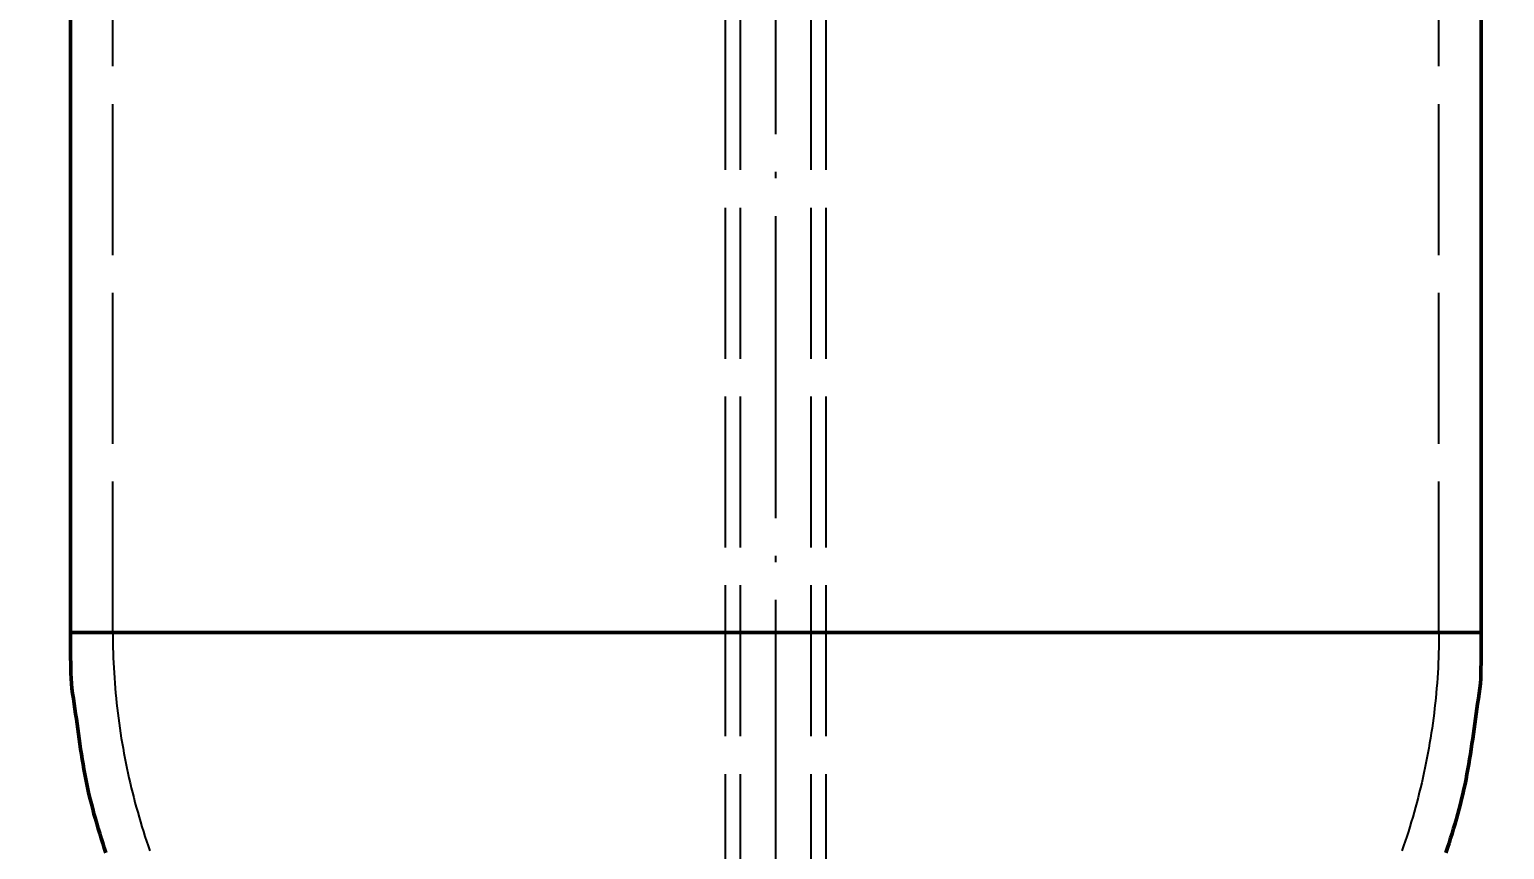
# Model space of a CAD drawing. Header units: millimetres. Extents: x 0 to 420, y 0 to 297.
# Drawn here: x 81.99 to 111.26, y 120.29 to 136.58 of the extents above; entities that cross this region are included whole.
import ezdxf

# ---------------------------------------------------------------- set-up
doc = ezdxf.new("R2010")
doc.units = ezdxf.units.MM
doc.linetypes.add('ISO02-TRAZOS', pattern=[3.75, 3, -0.75])
doc.linetypes.add('ISO04-TRAZO-PUNTO', pattern=[7.625, 6, -0.75, 0.125, -0.75])
for name, color, linetype, lineweight in [('01-VISIBLE', 7, 'CONTINUOUS', 50), ('02-OCULTA', 4, 'ISO02-TRAZOS', 25), ('03-EJE', 1, 'ISO04-TRAZO-PUNTO', 25), ('04-COTA', 3, 'CONTINUOUS', 25)]:
    doc.layers.add(name, color=color, linetype=linetype, lineweight=lineweight)
doc.styles.add('ISO3098', font='isocpeur.ttf')
doc.dimstyles.new('FLAMA-ISO', dxfattribs={"dimtxt": 3.5, "dimasz": 3, "dimexe": 2, "dimexo": 1, "dimgap": 1, "dimtad": 1, "dimdec": 1, "dimtxsty": 'ISO3098', "dimcen": 2.5, "dimclrd": 3, "dimclre": 3, "dimclrt": 3, "dimazin": 3, "dimtfac": 1, "dimtmove": 0, "dimatfit": 3, "dimlwd": 25, "dimlwe": 25})

msp = doc.modelspace()

# ---------------------------------------------------------------- linework, layer by layer
at = {"layer": '01-VISIBLE'}
for p, q in [((82.8, 124.6), (82.8, 159.04)), ((110.8, 124.6), (110.8, 159.04))]:
    msp.add_line(p, q, dxfattribs=at)
for points in [[(82.8, 124.6), (82.9, 124.6), (83, 124.6), (83.1, 124.6), (83.2, 124.6), (83.3, 124.6), (83.4, 124.6), (83.5, 124.6), (83.6, 124.6), (83.7, 124.6), (83.8, 124.6), (83.9, 124.6), (84, 124.6), (84.1, 124.6), (84.2, 124.6), (84.3, 124.6), (84.4, 124.6), (84.5, 124.6), (84.6, 124.6), (84.7, 124.6), (84.8, 124.6), (84.9, 124.6), (85, 124.6), (85.1, 124.6), (85.2, 124.6), (85.3, 124.6), (85.4, 124.6), (85.5, 124.6), (85.6, 124.6), (85.7, 124.6), (85.8, 124.6), (85.9, 124.6), (86, 124.6), (86.1, 124.6), (86.2, 124.6), (86.3, 124.6), (86.4, 124.6), (86.5, 124.6), (86.6, 124.6), (86.7, 124.6), (86.8, 124.6), (86.9, 124.6), (87, 124.6), (87.1, 124.6), (87.2, 124.6), (87.3, 124.6), (87.4, 124.6), (87.5, 124.6), (87.6, 124.6), (87.7, 124.6), (87.8, 124.6), (87.9, 124.6), (88, 124.6), (88.1, 124.6), (88.2, 124.6), (88.3, 124.6), (88.4, 124.6), (88.5, 124.6), (88.6, 124.6), (88.7, 124.6), (88.8, 124.6), (88.9, 124.6), (89, 124.6), (89.1, 124.6), (89.2, 124.6), (89.3, 124.6), (89.4, 124.6), (89.5, 124.6), (89.6, 124.6), (89.7, 124.6), (89.8, 124.6), (89.9, 124.6), (90, 124.6), (90.1, 124.6), (90.2, 124.6), (90.3, 124.6), (90.4, 124.6), (90.5, 124.6), (90.6, 124.6), (90.7, 124.6), (90.8, 124.6), (90.9, 124.6), (91, 124.6), (91.1, 124.6), (91.2, 124.6), (91.3, 124.6), (91.4, 124.6), (91.5, 124.6), (91.6, 124.6), (91.7, 124.6), (91.8, 124.6), (91.9, 124.6), (92, 124.6), (92.1, 124.6), (92.2, 124.6), (92.3, 124.6), (92.4, 124.6), (92.5, 124.6), (92.6, 124.6), (92.7, 124.6), (92.8, 124.6), (92.9, 124.6), (93, 124.6), (93.1, 124.6), (93.2, 124.6), (93.3, 124.6), (93.4, 124.6), (93.5, 124.6), (93.6, 124.6), (93.7, 124.6), (93.8, 124.6), (93.9, 124.6), (94, 124.6), (94.1, 124.6), (94.2, 124.6), (94.3, 124.6), (94.4, 124.6), (94.5, 124.6), (94.6, 124.6), (94.7, 124.6), (94.8, 124.6), (94.9, 124.6), (95, 124.6), (95.1, 124.6), (95.2, 124.6), (95.3, 124.6), (95.4, 124.6), (95.5, 124.6), (95.6, 124.6), (95.7, 124.6), (95.8, 124.6), (95.9, 124.6), (96, 124.6), (96.1, 124.6), (96.2, 124.6), (96.3, 124.6), (96.4, 124.6), (96.5, 124.6), (96.6, 124.6), (96.7, 124.6), (96.8, 124.6), (96.9, 124.6), (97, 124.6), (97.1, 124.6), (97.2, 124.6), (97.3, 124.6), (97.4, 124.6), (97.5, 124.6), (97.6, 124.6), (97.7, 124.6), (97.8, 124.6), (97.9, 124.6), (98, 124.6), (98.1, 124.6), (98.2, 124.6), (98.3, 124.6), (98.4, 124.6), (98.5, 124.6), (98.6, 124.6), (98.7, 124.6), (98.8, 124.6), (98.9, 124.6), (99, 124.6), (99.1, 124.6), (99.2, 124.6), (99.3, 124.6), (99.4, 124.6), (99.5, 124.6), (99.6, 124.6), (99.7, 124.6), (99.8, 124.6), (99.9, 124.6), (100, 124.6), (100.1, 124.6), (100.2, 124.6), (100.3, 124.6), (100.4, 124.6), (100.5, 124.6), (100.6, 124.6), (100.7, 124.6), (100.8, 124.6), (100.9, 124.6), (101, 124.6), (101.1, 124.6), (101.2, 124.6), (101.3, 124.6), (101.4, 124.6), (101.5, 124.6), (101.6, 124.6), (101.7, 124.6), (101.8, 124.6), (101.9, 124.6), (102, 124.6), (102.1, 124.6), (102.2, 124.6), (102.3, 124.6), (102.4, 124.6), (102.5, 124.6), (102.6, 124.6), (102.7, 124.6), (102.8, 124.6), (102.9, 124.6), (103, 124.6), (103.1, 124.6), (103.2, 124.6), (103.3, 124.6), (103.4, 124.6), (103.5, 124.6), (103.6, 124.6), (103.7, 124.6), (103.8, 124.6), (103.9, 124.6), (104, 124.6), (104.1, 124.6), (104.2, 124.6), (104.3, 124.6), (104.4, 124.6), (104.5, 124.6), (104.6, 124.6), (104.7, 124.6), (104.8, 124.6), (104.9, 124.6), (105, 124.6), (105.1, 124.6), (105.2, 124.6), (105.3, 124.6), (105.4, 124.6), (105.5, 124.6), (105.6, 124.6), (105.7, 124.6), (105.8, 124.6), (105.9, 124.6), (106, 124.6), (106.1, 124.6), (106.2, 124.6), (106.3, 124.6), (106.4, 124.6), (106.5, 124.6), (106.6, 124.6), (106.7, 124.6), (106.8, 124.6), (106.9, 124.6), (107, 124.6), (107.1, 124.6), (107.2, 124.6), (107.3, 124.6), (107.4, 124.6), (107.5, 124.6), (107.6, 124.6), (107.7, 124.6), (107.8, 124.6), (107.9, 124.6), (108, 124.6), (108.1, 124.6), (108.2, 124.6), (108.3, 124.6), (108.4, 124.6), (108.5, 124.6), (108.6, 124.6), (108.7, 124.6), (108.8, 124.6), (108.9, 124.6), (109, 124.6), (109.1, 124.6), (109.2, 124.6), (109.3, 124.6), (109.4, 124.6), (109.5, 124.6), (109.6, 124.6), (109.7, 124.6), (109.8, 124.6), (109.9, 124.6), (110, 124.6), (110.1, 124.6), (110.2, 124.6), (110.3, 124.6), (110.4, 124.6), (110.5, 124.6), (110.6, 124.6), (110.7, 124.6), (110.8, 124.6)], [(82.8, 124.6), (82.8, 124.499), (82.8, 124.398), (82.801, 124.297), (82.801, 124.196), (82.802, 124.094), (82.804, 123.993), (82.806, 123.892), (82.808, 123.791), (82.812, 123.69), (82.818, 123.589), (82.827, 123.488), (82.841, 123.388), (82.858, 123.288), (82.874, 123.188), (82.888, 123.088), (82.902, 122.988), (82.916, 122.888), (82.93, 122.788), (82.943, 122.688), (82.957, 122.587), (82.971, 122.487), (82.986, 122.387), (83.001, 122.287), (83.016, 122.187), (83.032, 122.087), (83.048, 121.987), (83.066, 121.888), (83.084, 121.788), (83.103, 121.689), (83.123, 121.59), (83.144, 121.491), (83.167, 121.392), (83.19, 121.294), (83.215, 121.196), (83.24, 121.098), (83.266, 121), (83.294, 120.903), (83.321, 120.805), (83.35, 120.708), (83.379, 120.612), (83.409, 120.515), (83.44, 120.419), (83.471, 120.322), (83.503, 120.226)], [(110.097, 120.226), (110.129, 120.322), (110.16, 120.419), (110.191, 120.515), (110.221, 120.612), (110.25, 120.708), (110.279, 120.805), (110.307, 120.903), (110.334, 121), (110.36, 121.098), (110.385, 121.196), (110.41, 121.294), (110.433, 121.392), (110.455, 121.491), (110.477, 121.59), (110.497, 121.689), (110.516, 121.788), (110.534, 121.888), (110.552, 121.987), (110.568, 122.087), (110.584, 122.187), (110.599, 122.287), (110.614, 122.387), (110.629, 122.487), (110.643, 122.587), (110.657, 122.688), (110.67, 122.788), (110.684, 122.888), (110.698, 122.988), (110.712, 123.088), (110.726, 123.188), (110.743, 123.288), (110.759, 123.388), (110.773, 123.488), (110.782, 123.589), (110.788, 123.69), (110.792, 123.791), (110.794, 123.892), (110.796, 123.993), (110.798, 124.094), (110.799, 124.196), (110.799, 124.297), (110.8, 124.398), (110.8, 124.499), (110.8, 124.6)]]:
    msp.add_lwpolyline(points, dxfattribs=at)
at = {"layer": '02-OCULTA'}
for p, q in [((95.8, 115.04), (95.8, 244.476)), ((96.1, 115.04), (96.1, 244.476)), ((97.5, 115.04), (97.5, 244.476)), ((97.8, 115.04), (97.8, 244.476)), ((83.64, 124.6), (83.64, 234.9)), ((109.96, 124.6), (109.96, 234.9))]:
    msp.add_line(p, q, dxfattribs=at)
for points in [[(110.8, 124.6), (110.7, 124.6), (110.6, 124.6), (110.5, 124.6), (110.4, 124.6), (110.3, 124.6), (110.2, 124.6), (110.1, 124.6), (110, 124.6), (109.9, 124.6), (109.8, 124.6), (109.7, 124.6), (109.6, 124.6), (109.5, 124.6), (109.4, 124.6), (109.3, 124.6), (109.2, 124.6), (109.1, 124.6), (109, 124.6), (108.9, 124.6), (108.8, 124.6), (108.7, 124.6), (108.6, 124.6), (108.5, 124.6), (108.4, 124.6), (108.3, 124.6), (108.2, 124.6), (108.1, 124.6), (108, 124.6), (107.9, 124.6), (107.8, 124.6), (107.7, 124.6), (107.6, 124.6), (107.5, 124.6), (107.4, 124.6), (107.3, 124.6), (107.2, 124.6), (107.1, 124.6), (107, 124.6), (106.9, 124.6), (106.8, 124.6), (106.7, 124.6), (106.6, 124.6), (106.5, 124.6), (106.4, 124.6), (106.3, 124.6), (106.2, 124.6), (106.1, 124.6), (106, 124.6), (105.9, 124.6), (105.8, 124.6), (105.7, 124.6), (105.6, 124.6), (105.5, 124.6), (105.4, 124.6), (105.3, 124.6), (105.2, 124.6), (105.1, 124.6), (105, 124.6), (104.9, 124.6), (104.8, 124.6), (104.7, 124.6), (104.6, 124.6), (104.5, 124.6), (104.4, 124.6), (104.3, 124.6), (104.2, 124.6), (104.1, 124.6), (104, 124.6), (103.9, 124.6), (103.8, 124.6), (103.7, 124.6), (103.6, 124.6), (103.5, 124.6), (103.4, 124.6), (103.3, 124.6), (103.2, 124.6), (103.1, 124.6), (103, 124.6), (102.9, 124.6), (102.8, 124.6), (102.7, 124.6), (102.6, 124.6), (102.5, 124.6), (102.4, 124.6), (102.3, 124.6), (102.2, 124.6), (102.1, 124.6), (102, 124.6), (101.9, 124.6), (101.8, 124.6), (101.7, 124.6), (101.6, 124.6), (101.5, 124.6), (101.4, 124.6), (101.3, 124.6), (101.2, 124.6), (101.1, 124.6), (101, 124.6), (100.9, 124.6), (100.8, 124.6), (100.7, 124.6), (100.6, 124.6), (100.5, 124.6), (100.4, 124.6), (100.3, 124.6), (100.2, 124.6), (100.1, 124.6), (100, 124.6), (99.9, 124.6), (99.8, 124.6), (99.7, 124.6), (99.6, 124.6), (99.5, 124.6), (99.4, 124.6), (99.3, 124.6), (99.2, 124.6), (99.1, 124.6), (99, 124.6), (98.9, 124.6), (98.8, 124.6), (98.7, 124.6), (98.6, 124.6), (98.5, 124.6), (98.4, 124.6), (98.3, 124.6), (98.2, 124.6), (98.1, 124.6), (98, 124.6), (97.9, 124.6), (97.8, 124.6), (97.7, 124.6), (97.6, 124.6), (97.5, 124.6), (97.4, 124.6), (97.3, 124.6), (97.2, 124.6), (97.1, 124.6), (97, 124.6), (96.9, 124.6), (96.8, 124.6), (96.7, 124.6), (96.6, 124.6), (96.5, 124.6), (96.4, 124.6), (96.3, 124.6), (96.2, 124.6), (96.1, 124.6), (96, 124.6), (95.9, 124.6), (95.8, 124.6), (95.7, 124.6), (95.6, 124.6), (95.5, 124.6), (95.4, 124.6), (95.3, 124.6), (95.2, 124.6), (95.1, 124.6), (95, 124.6), (94.9, 124.6), (94.8, 124.6), (94.7, 124.6), (94.6, 124.6), (94.5, 124.6), (94.4, 124.6), (94.3, 124.6), (94.2, 124.6), (94.1, 124.6), (94, 124.6), (93.9, 124.6), (93.8, 124.6), (93.7, 124.6), (93.6, 124.6), (93.5, 124.6), (93.4, 124.6), (93.3, 124.6), (93.2, 124.6), (93.1, 124.6), (93, 124.6), (92.9, 124.6), (92.8, 124.6), (92.7, 124.6), (92.6, 124.6), (92.5, 124.6), (92.4, 124.6), (92.3, 124.6), (92.2, 124.6), (92.1, 124.6), (92, 124.6), (91.9, 124.6), (91.8, 124.6), (91.7, 124.6), (91.6, 124.6), (91.5, 124.6), (91.4, 124.6), (91.3, 124.6), (91.2, 124.6), (91.1, 124.6), (91, 124.6), (90.9, 124.6), (90.8, 124.6), (90.7, 124.6), (90.6, 124.6), (90.5, 124.6), (90.4, 124.6), (90.3, 124.6), (90.2, 124.6), (90.1, 124.6), (90, 124.6), (89.9, 124.6), (89.8, 124.6), (89.7, 124.6), (89.6, 124.6), (89.5, 124.6), (89.4, 124.6), (89.3, 124.6), (89.2, 124.6), (89.1, 124.6), (89, 124.6), (88.9, 124.6), (88.8, 124.6), (88.7, 124.6), (88.6, 124.6), (88.5, 124.6), (88.4, 124.6), (88.3, 124.6), (88.2, 124.6), (88.1, 124.6), (88, 124.6), (87.9, 124.6), (87.8, 124.6), (87.7, 124.6), (87.6, 124.6), (87.5, 124.6), (87.4, 124.6), (87.3, 124.6), (87.2, 124.6), (87.1, 124.6), (87, 124.6), (86.9, 124.6), (86.8, 124.6), (86.7, 124.6), (86.6, 124.6), (86.5, 124.6), (86.4, 124.6), (86.3, 124.6), (86.2, 124.6), (86.1, 124.6), (86, 124.6), (85.9, 124.6), (85.8, 124.6), (85.7, 124.6), (85.6, 124.6), (85.5, 124.6), (85.4, 124.6), (85.3, 124.6), (85.2, 124.6), (85.1, 124.6), (85, 124.6), (84.9, 124.6), (84.8, 124.6), (84.7, 124.6), (84.6, 124.6), (84.5, 124.6), (84.4, 124.6), (84.3, 124.6), (84.2, 124.6), (84.1, 124.6), (84, 124.6), (83.9, 124.6), (83.8, 124.6), (83.7, 124.6), (83.6, 124.6), (83.5, 124.6), (83.4, 124.6), (83.3, 124.6), (83.2, 124.6), (83.1, 124.6), (83, 124.6), (82.9, 124.6), (82.8, 124.6)], [(109.96, 124.6), (109.86, 124.6), (109.76, 124.6), (109.66, 124.6), (109.56, 124.6), (109.46, 124.6), (109.36, 124.6), (109.259, 124.6), (109.159, 124.6), (109.059, 124.6), (108.959, 124.6), (108.859, 124.6), (108.759, 124.6), (108.659, 124.6), (108.559, 124.6), (108.459, 124.6), (108.359, 124.6), (108.259, 124.6), (108.159, 124.6), (108.059, 124.6), (107.958, 124.6), (107.858, 124.6), (107.758, 124.6), (107.658, 124.6), (107.558, 124.6), (107.458, 124.6), (107.358, 124.6), (107.258, 124.6), (107.158, 124.6), (107.058, 124.6), (106.958, 124.6), (106.858, 124.6), (106.758, 124.6), (106.657, 124.6), (106.557, 124.6), (106.457, 124.6), (106.357, 124.6), (106.257, 124.6), (106.157, 124.6), (106.057, 124.6), (105.957, 124.6), (105.857, 124.6), (105.757, 124.6), (105.657, 124.6), (105.557, 124.6), (105.457, 124.6), (105.357, 124.6), (105.256, 124.6), (105.156, 124.6), (105.056, 124.6), (104.956, 124.6), (104.856, 124.6), (104.756, 124.6), (104.656, 124.6), (104.556, 124.6), (104.456, 124.6), (104.356, 124.6), (104.256, 124.6), (104.156, 124.6), (104.056, 124.6), (103.955, 124.6), (103.855, 124.6), (103.755, 124.6), (103.655, 124.6), (103.555, 124.6), (103.455, 124.6), (103.355, 124.6), (103.255, 124.6), (103.155, 124.6), (103.055, 124.6), (102.955, 124.6), (102.855, 124.6), (102.755, 124.6), (102.654, 124.6), (102.554, 124.6), (102.454, 124.6), (102.354, 124.6), (102.254, 124.6), (102.154, 124.6), (102.054, 124.6), (101.954, 124.6), (101.854, 124.6), (101.754, 124.6), (101.654, 124.6), (101.554, 124.6), (101.454, 124.6), (101.353, 124.6), (101.253, 124.6), (101.153, 124.6), (101.053, 124.6), (100.953, 124.6), (100.853, 124.6), (100.753, 124.6), (100.653, 124.6), (100.553, 124.6), (100.453, 124.6), (100.353, 124.6), (100.253, 124.6), (100.153, 124.6), (100.052, 124.6), (99.952, 124.6), (99.852, 124.6), (99.752, 124.6), (99.652, 124.6), (99.552, 124.6), (99.452, 124.6), (99.352, 124.6), (99.252, 124.6), (99.152, 124.6), (99.052, 124.6), (98.952, 124.6), (98.852, 124.6), (98.751, 124.6), (98.651, 124.6), (98.551, 124.6), (98.451, 124.6), (98.351, 124.6), (98.251, 124.6), (98.151, 124.6), (98.051, 124.6), (97.951, 124.6), (97.851, 124.6), (97.751, 124.6), (97.651, 124.6), (97.551, 124.6), (97.45, 124.6), (97.35, 124.6), (97.25, 124.6), (97.15, 124.6), (97.05, 124.6), (96.95, 124.6), (96.85, 124.6), (96.75, 124.6), (96.65, 124.6), (96.55, 124.6), (96.45, 124.6), (96.35, 124.6), (96.25, 124.6), (96.15, 124.6), (96.049, 124.6), (95.949, 124.6), (95.849, 124.6), (95.749, 124.6), (95.649, 124.6), (95.549, 124.6), (95.449, 124.6), (95.349, 124.6), (95.249, 124.6), (95.149, 124.6), (95.049, 124.6), (94.949, 124.6), (94.849, 124.6), (94.748, 124.6), (94.648, 124.6), (94.548, 124.6), (94.448, 124.6), (94.348, 124.6), (94.248, 124.6), (94.148, 124.6), (94.048, 124.6), (93.948, 124.6), (93.848, 124.6), (93.748, 124.6), (93.648, 124.6), (93.548, 124.6), (93.447, 124.6), (93.347, 124.6), (93.247, 124.6), (93.147, 124.6), (93.047, 124.6), (92.947, 124.6), (92.847, 124.6), (92.747, 124.6), (92.647, 124.6), (92.547, 124.6), (92.447, 124.6), (92.347, 124.6), (92.247, 124.6), (92.146, 124.6), (92.046, 124.6), (91.946, 124.6), (91.846, 124.6), (91.746, 124.6), (91.646, 124.6), (91.546, 124.6), (91.446, 124.6), (91.346, 124.6), (91.246, 124.6), (91.146, 124.6), (91.046, 124.6), (90.946, 124.6), (90.845, 124.6), (90.745, 124.6), (90.645, 124.6), (90.545, 124.6), (90.445, 124.6), (90.345, 124.6), (90.245, 124.6), (90.145, 124.6), (90.045, 124.6), (89.945, 124.6), (89.845, 124.6), (89.745, 124.6), (89.645, 124.6), (89.544, 124.6), (89.444, 124.6), (89.344, 124.6), (89.244, 124.6), (89.144, 124.6), (89.044, 124.6), (88.944, 124.6), (88.844, 124.6), (88.744, 124.6), (88.644, 124.6), (88.544, 124.6), (88.444, 124.6), (88.344, 124.6), (88.243, 124.6), (88.143, 124.6), (88.043, 124.6), (87.943, 124.6), (87.843, 124.6), (87.743, 124.6), (87.643, 124.6), (87.543, 124.6), (87.443, 124.6), (87.343, 124.6), (87.243, 124.6), (87.143, 124.6), (87.043, 124.6), (86.943, 124.6), (86.842, 124.6), (86.742, 124.6), (86.642, 124.6), (86.542, 124.6), (86.442, 124.6), (86.342, 124.6), (86.242, 124.6), (86.142, 124.6), (86.042, 124.6), (85.942, 124.6), (85.842, 124.6), (85.742, 124.6), (85.642, 124.6), (85.541, 124.6), (85.441, 124.6), (85.341, 124.6), (85.241, 124.6), (85.141, 124.6), (85.041, 124.6), (84.941, 124.6), (84.841, 124.6), (84.741, 124.6), (84.641, 124.6), (84.541, 124.6), (84.441, 124.6), (84.341, 124.6), (84.24, 124.6), (84.14, 124.6), (84.04, 124.6), (83.94, 124.6), (83.84, 124.6), (83.74, 124.6), (83.64, 124.6)], [(83.64, 124.6), (83.74, 124.6), (83.84, 124.6), (83.94, 124.6), (84.04, 124.6), (84.14, 124.6), (84.24, 124.6), (84.341, 124.6), (84.441, 124.6), (84.541, 124.6), (84.641, 124.6), (84.741, 124.6), (84.841, 124.6), (84.941, 124.6), (85.041, 124.6), (85.141, 124.6), (85.241, 124.6), (85.341, 124.6), (85.441, 124.6), (85.541, 124.6), (85.642, 124.6), (85.742, 124.6), (85.842, 124.6), (85.942, 124.6), (86.042, 124.6), (86.142, 124.6), (86.242, 124.6), (86.342, 124.6), (86.442, 124.6), (86.542, 124.6), (86.642, 124.6), (86.742, 124.6), (86.842, 124.6), (86.943, 124.6), (87.043, 124.6), (87.143, 124.6), (87.243, 124.6), (87.343, 124.6), (87.443, 124.6), (87.543, 124.6), (87.643, 124.6), (87.743, 124.6), (87.843, 124.6), (87.943, 124.6), (88.043, 124.6), (88.143, 124.6), (88.243, 124.6), (88.344, 124.6), (88.444, 124.6), (88.544, 124.6), (88.644, 124.6), (88.744, 124.6), (88.844, 124.6), (88.944, 124.6), (89.044, 124.6), (89.144, 124.6), (89.244, 124.6), (89.344, 124.6), (89.444, 124.6), (89.544, 124.6), (89.645, 124.6), (89.745, 124.6), (89.845, 124.6), (89.945, 124.6), (90.045, 124.6), (90.145, 124.6), (90.245, 124.6), (90.345, 124.6), (90.445, 124.6), (90.545, 124.6), (90.645, 124.6), (90.745, 124.6), (90.845, 124.6), (90.946, 124.6), (91.046, 124.6), (91.146, 124.6), (91.246, 124.6), (91.346, 124.6), (91.446, 124.6), (91.546, 124.6), (91.646, 124.6), (91.746, 124.6), (91.846, 124.6), (91.946, 124.6), (92.046, 124.6), (92.146, 124.6), (92.247, 124.6), (92.347, 124.6), (92.447, 124.6), (92.547, 124.6), (92.647, 124.6), (92.747, 124.6), (92.847, 124.6), (92.947, 124.6), (93.047, 124.6), (93.147, 124.6), (93.247, 124.6), (93.347, 124.6), (93.447, 124.6), (93.548, 124.6), (93.648, 124.6), (93.748, 124.6), (93.848, 124.6), (93.948, 124.6), (94.048, 124.6), (94.148, 124.6), (94.248, 124.6), (94.348, 124.6), (94.448, 124.6), (94.548, 124.6), (94.648, 124.6), (94.748, 124.6), (94.849, 124.6), (94.949, 124.6), (95.049, 124.6), (95.149, 124.6), (95.249, 124.6), (95.349, 124.6), (95.449, 124.6), (95.549, 124.6), (95.649, 124.6), (95.749, 124.6), (95.849, 124.6), (95.949, 124.6), (96.049, 124.6), (96.15, 124.6), (96.25, 124.6), (96.35, 124.6), (96.45, 124.6), (96.55, 124.6), (96.65, 124.6), (96.75, 124.6), (96.85, 124.6), (96.95, 124.6), (97.05, 124.6), (97.15, 124.6), (97.25, 124.6), (97.35, 124.6), (97.45, 124.6), (97.551, 124.6), (97.651, 124.6), (97.751, 124.6), (97.851, 124.6), (97.951, 124.6), (98.051, 124.6), (98.151, 124.6), (98.251, 124.6), (98.351, 124.6), (98.451, 124.6), (98.551, 124.6), (98.651, 124.6), (98.751, 124.6), (98.852, 124.6), (98.952, 124.6), (99.052, 124.6), (99.152, 124.6), (99.252, 124.6), (99.352, 124.6), (99.452, 124.6), (99.552, 124.6), (99.652, 124.6), (99.752, 124.6), (99.852, 124.6), (99.952, 124.6), (100.052, 124.6), (100.153, 124.6), (100.253, 124.6), (100.353, 124.6), (100.453, 124.6), (100.553, 124.6), (100.653, 124.6), (100.753, 124.6), (100.853, 124.6), (100.953, 124.6), (101.053, 124.6), (101.153, 124.6), (101.253, 124.6), (101.353, 124.6), (101.454, 124.6), (101.554, 124.6), (101.654, 124.6), (101.754, 124.6), (101.854, 124.6), (101.954, 124.6), (102.054, 124.6), (102.154, 124.6), (102.254, 124.6), (102.354, 124.6), (102.454, 124.6), (102.554, 124.6), (102.654, 124.6), (102.755, 124.6), (102.855, 124.6), (102.955, 124.6), (103.055, 124.6), (103.155, 124.6), (103.255, 124.6), (103.355, 124.6), (103.455, 124.6), (103.555, 124.6), (103.655, 124.6), (103.755, 124.6), (103.855, 124.6), (103.955, 124.6), (104.056, 124.6), (104.156, 124.6), (104.256, 124.6), (104.356, 124.6), (104.456, 124.6), (104.556, 124.6), (104.656, 124.6), (104.756, 124.6), (104.856, 124.6), (104.956, 124.6), (105.056, 124.6), (105.156, 124.6), (105.256, 124.6), (105.357, 124.6), (105.457, 124.6), (105.557, 124.6), (105.657, 124.6), (105.757, 124.6), (105.857, 124.6), (105.957, 124.6), (106.057, 124.6), (106.157, 124.6), (106.257, 124.6), (106.357, 124.6), (106.457, 124.6), (106.557, 124.6), (106.657, 124.6), (106.758, 124.6), (106.858, 124.6), (106.958, 124.6), (107.058, 124.6), (107.158, 124.6), (107.258, 124.6), (107.358, 124.6), (107.458, 124.6), (107.558, 124.6), (107.658, 124.6), (107.758, 124.6), (107.858, 124.6), (107.958, 124.6), (108.059, 124.6), (108.159, 124.6), (108.259, 124.6), (108.359, 124.6), (108.459, 124.6), (108.559, 124.6), (108.659, 124.6), (108.759, 124.6), (108.859, 124.6), (108.959, 124.6), (109.059, 124.6), (109.159, 124.6), (109.259, 124.6), (109.36, 124.6), (109.46, 124.6), (109.56, 124.6), (109.66, 124.6), (109.76, 124.6), (109.86, 124.6), (109.96, 124.6)], [(83.64, 124.6), (83.64, 124.5), (83.642, 124.4), (83.643, 124.299), (83.646, 124.199), (83.65, 124.099), (83.654, 123.998), (83.659, 123.898), (83.664, 123.798), (83.671, 123.698), (83.678, 123.598), (83.686, 123.498), (83.695, 123.398), (83.705, 123.298), (83.715, 123.198), (83.726, 123.098), (83.738, 122.999), (83.75, 122.899), (83.764, 122.8), (83.778, 122.7), (83.793, 122.601), (83.808, 122.502), (83.825, 122.403), (83.842, 122.304), (83.86, 122.205), (83.878, 122.107), (83.898, 122.008), (83.918, 121.91), (83.939, 121.812), (83.96, 121.714), (83.983, 121.616), (84.006, 121.518), (84.03, 121.421), (84.054, 121.323), (84.08, 121.226), (84.106, 121.129), (84.133, 121.033), (84.16, 120.936), (84.189, 120.84), (84.218, 120.744), (84.247, 120.648), (84.278, 120.552), (84.309, 120.457), (84.341, 120.362), (84.374, 120.267)], [(109.96, 124.6), (109.96, 124.5), (109.958, 124.4), (109.957, 124.299), (109.954, 124.199), (109.95, 124.099), (109.946, 123.998), (109.941, 123.898), (109.936, 123.798), (109.929, 123.698), (109.922, 123.598), (109.914, 123.498), (109.905, 123.398), (109.895, 123.298), (109.885, 123.198), (109.874, 123.098), (109.862, 122.999), (109.85, 122.899), (109.836, 122.8), (109.822, 122.7), (109.807, 122.601), (109.792, 122.502), (109.775, 122.403), (109.758, 122.304), (109.74, 122.205), (109.722, 122.107), (109.702, 122.008), (109.682, 121.91), (109.661, 121.812), (109.64, 121.714), (109.617, 121.616), (109.594, 121.518), (109.57, 121.421), (109.546, 121.323), (109.52, 121.226), (109.494, 121.129), (109.467, 121.033), (109.44, 120.936), (109.411, 120.84), (109.382, 120.744), (109.353, 120.648), (109.322, 120.552), (109.291, 120.457), (109.259, 120.362), (109.226, 120.267)]]:
    msp.add_lwpolyline(points, dxfattribs=at)
at = {"layer": '03-EJE'}
msp.add_line((96.8, 104), (96.8, 251.876), dxfattribs=at)

# ---------------------------------------------------------------- dimensions: what is measured, and where the dimension line sits
at = {"layer": '04-COTA'}
for base, p1, p2 in [((53, 109), (82.8, 109), (93.8, 246.876)), ((135.998, 109), (110.8, 109), (110.8, 160.84))]:
    msp.add_linear_dim(base=base, p1=p1, p2=p2, angle=90, dimstyle='FLAMA-ISO', override={"dimlfac": 5}, dxfattribs=at).render()

doc.saveas('drawing.dxf')
